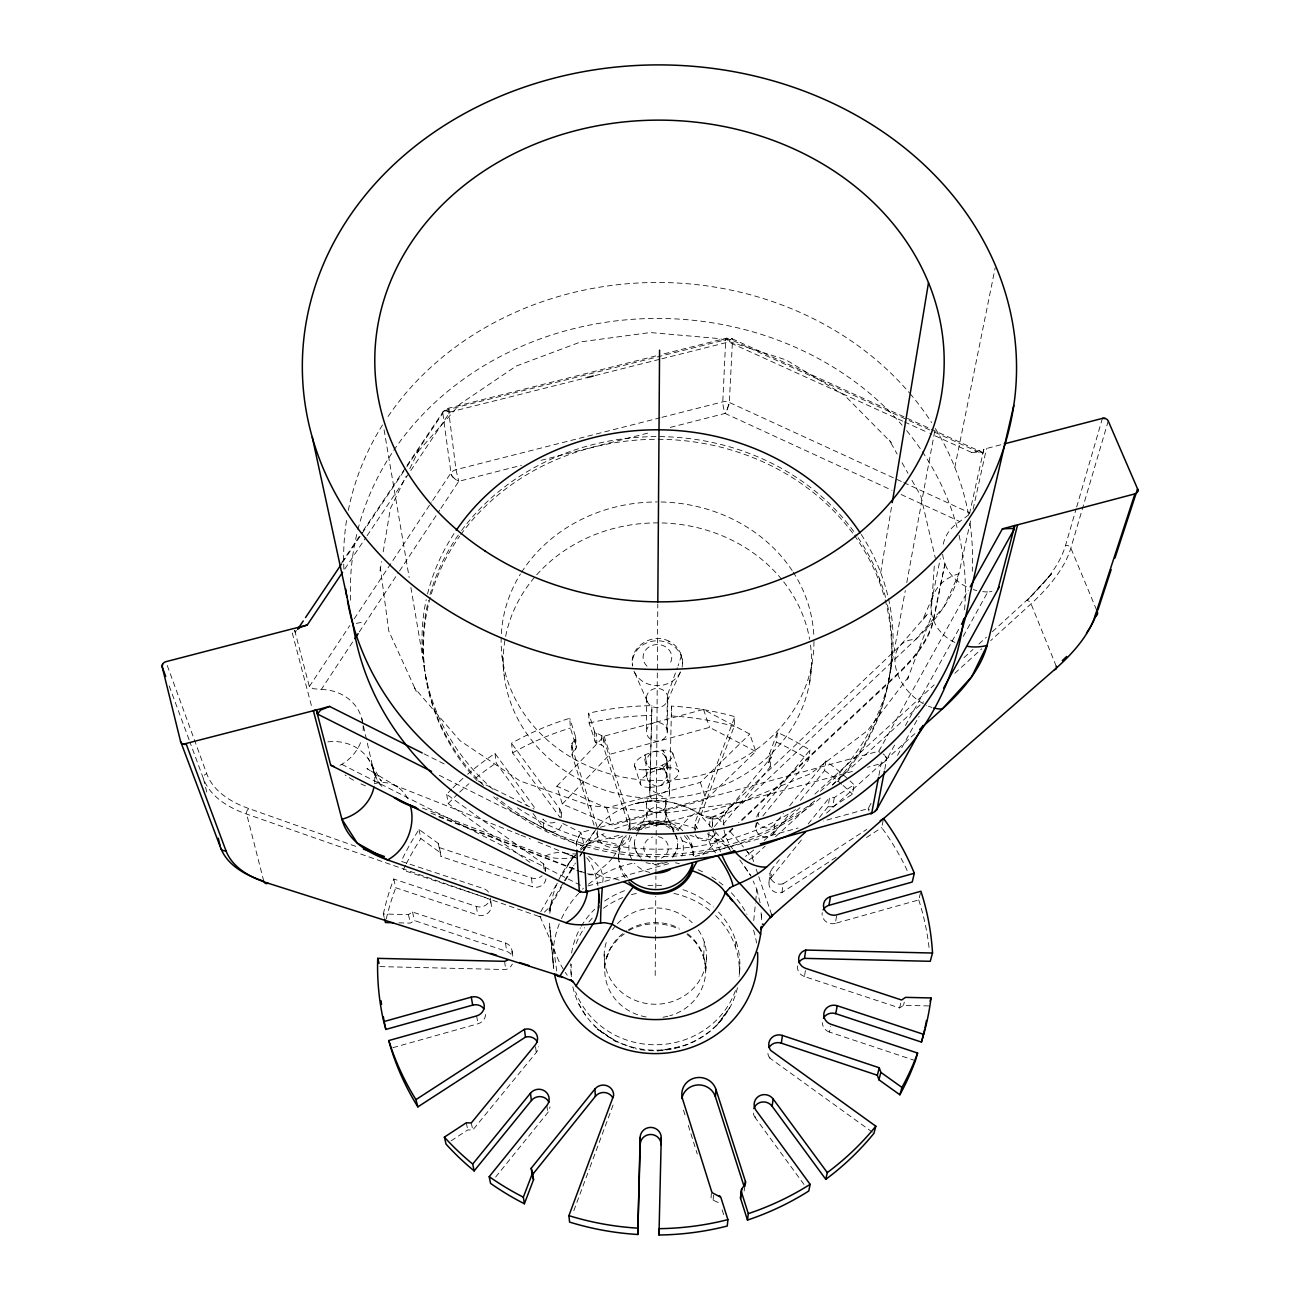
<?xml version="1.0" encoding="UTF-8"?>
<svg xmlns="http://www.w3.org/2000/svg" width="1300" height="1300" viewBox="0 0 1300 1300"><rect width="100%" height="100%" fill="white"/><g stroke="black" fill="none" stroke-linecap="round" stroke-linejoin="round"><path stroke-width="0.75" stroke-dasharray="5 3.75" d="M694.769 831.383L734.142 726.44L734.809 716.658A277.68 261.527 0.4 0 0 671.531 706.095L669.484 793.845A9.864 9.035 0.6 0 1 659.392 802.653A9.864 9.035 0.6 0 1 649.773 793.39L651.918 705.656A277.68 261.527 0.4 0 0 588.673 713.229L589.128 723.011L595.497 742.365A3.266 2.958 -2.3 0 0 596.863 743.324L601.689 745.095A3.266 2.958 -2.2 0 1 603.574 746.996L629.492 828.067A16.559 15.243 -1.9 0 1 630.029 830.408M649.773 793.39L651.918 705.656M665.649 757.234C662.886 751.855 655.119 749.239 650.276 753.48C643.858 760.386 645.905 771.972 647.725 780.276C666.77 800.979 672.929 761.816 662.61 750.165L666.413 758.956L668.444 767.845L666.786 760.679M666.559 777.124L666.413 758.956M646.62 776.864C646.035 771.794 651.137 768.381 655.655 767.942C664.17 766.171 668.59 775.255 668.2 782.584L666.575 775.174M655.2 975.52L655.753 896.334M655.817 888.209L655.899 876.021M655.915 873.99L655.98 863.85M655.996 861.819L656.159 837.444M656.175 835.413L657.8 603.964M665.779 801.174L665.6 813.67L676.942 838.76M666.851 729.089L667.355 695.273L677.381 667.729M666.006 816.433A9.685 8.905 0.4 0 0 651.658 808.421A9.685 8.905 0.4 0 0 651.284 823.826A9.685 8.905 0.4 0 0 666.006 816.433L666.185 803.969A9.799 8.97 0.4 0 0 651.69 795.876A9.799 8.97 0.4 0 0 651.316 811.428A9.799 8.97 0.4 0 0 666.185 803.969M667.29 732.014A10.384 9.409 0.4 0 0 651.901 723.531A10.384 9.409 0.4 0 0 651.511 739.83A10.384 9.409 0.4 0 0 667.29 732.014L667.81 698.246A10.676 9.604 0.4 0 0 652.015 689.585A10.676 9.604 0.4 0 0 651.609 706.225A10.676 9.604 0.4 0 0 667.81 698.246M669.484 793.845L669.663 784.485A9.945 9.084 0.6 0 1 659.49 793.358A9.945 9.084 0.6 0 1 649.773 784.03M934.83 432.234L982.654 453.96L981.809 452.156L731.721 338.585L726.359 338.195L661.765 354.429M671.531 706.095L671.336 715.942A275.438 259.773 0.4 0 1 734.142 726.44M970.531 520.942L958.88 573.788L944.271 606.271L915.688 639.486L744.201 801.596A55.575 21.011 -18.4 0 1 717.746 818.009A36.498 7.849 66.6 0 0 712.628 818.366L712.465 825.029A36.498 7.849 66.6 0 0 712.741 826.865M549.803 913.25L551.086 903.37A106.064 99.19 0.4 0 1 557.716 882.083M691.762 848.217L691.892 844.903L682.175 840.678M694.834 829.562L695.142 822.266L734.809 716.658M712.351 818.903C708.776 819.227 711.262 816.156 711.327 817.196M704.275 941.996L703.722 956.93A50.489 47.613 0.4 0 1 669.793 1015.755M634.481 843.066L635.261 850.2L641.469 859.658M695.403 834.779A9.929 9.149 3.1 0 0 712.644 837.184L713.148 828.1M705.721 970.954L706.517 956.898M682.451 663.666C683.247 654.209 677.105 644.946 668.558 641.128M934.261 566.117L930.8 617.988L907.449 679.299L909.252 675.919L867.636 730.519L810.452 773.744L741.715 802.084L743.031 801.775L666.689 812.955L589.696 805.61L590.704 805.854L520.049 780.975L459.891 740.577L414.537 687.976L416.244 691.275L388.765 631.02L380.283 567.288L379.925 571.415L381.566 561.584M709.004 832.341L708.467 839.312L711.084 847.194A36.514 9.133 54.3 0 1 716.008 853.369M709.475 826.394L710.336 817.196L701.366 814.97L703.511 815.766M711.441 1192.945L711.051 1197.901A3.526 3.445 12.5 0 0 713.115 1200.111L719.859 1203.296A3.526 3.445 13.7 0 0 718.347 1202.175M713.115 1200.111L713.668 1193.514M736.044 941.298L734.874 948.886M739.375 971.734L739.895 965.932M755.771 827.629L756.454 820.3M758.241 816.79L758.582 813.134L809.933 750.084A277.68 261.527 0.4 0 0 777.384 732.387L769.73 753.269L768.788 762.808L770.201 766.903L721.597 826.247M753.74 920.562L755.479 903.029M755.674 901.079L756.827 889.395L753.155 881.059M770.201 766.903L771.16 757.38L769.73 753.269M768.788 762.808L776.392 742.072L777.384 732.387M757.721 822.299A9.929 9.116 6.3 0 0 759.817 835.12A9.929 9.116 6.3 0 0 773.695 833.414L774.686 824.298L783.445 813.491M768.983 882.212L769.957 873.421M836.079 857.334L781.966 892.548A10.026 9.295 7.8 0 1 770.851 877.971L771.826 869.148L779.35 859.788M744.77 1186.023L744.169 1191.028A3.526 3.429 16.1 0 0 744.754 1189.305M781.966 892.548L783.039 883.821A10.107 9.36 7.7 0 1 771.826 869.148M804.017 1184.495L755.202 1117.659L755.641 1114.051M809.656 682.403L812.029 663.211M681.541 655.46L678.048 665.892M762.808 816.043L808.681 759.655L809.933 750.084M872.316 1132.105L769.73 1058.038L770.234 1054.235M670.264 427.407L725.108 413.433A8.645 1.95 -65.5 0 0 726.928 410.02L729.316 402.431L732.501 340.34A9.019 2.096 -65.8 0 0 732.16 338.812L731.721 338.585M800.41 800.394L824.574 770.526L825.955 761.02A277.68 261.527 0.4 0 1 848.737 779.724M819.39 817.554L828.1 806.699L829.514 797.436L834.275 797.534L854.1 784.778A277.68 261.527 0.4 0 0 850.086 780.975M928.752 1005.924L903.467 1005.322L899.551 1007.955L804.472 976.56L805.74 968.403M828.1 806.699L832.812 806.812L834.275 797.534M562.656 883.789L551.086 903.37L549.087 910.374L550.826 904.67M588.656 830.424L580.872 832.536L577.574 839.264A9.75 2.015 -63.3 0 0 576.517 842.693L576.599 848.169M577.574 839.264L576.517 842.693M879.239 581.555L879.645 579.036M880.701 572.683L891.898 504.692M383.207 551.769L390.39 508.544L406.217 476.06M832.812 806.812L852.491 794.121L854.1 784.778M920.481 892.97L918.742 899.925L835.299 923.374L836.81 914.842M889.102 678.324L889.541 675.935M890.663 669.939L905.304 590.59M906.766 582.644L934.96 429.91M549.997 909.269L550.176 908.31M915.411 1060.654L829.465 1032.07L830.586 1026.22M878.93 775.418L881.205 763.523A9.604 1.934 74.6 0 0 880.831 758.241M884.796 769.242L886.746 758.631L883.805 754.341M907.205 870.577A275.438 259.773 0.4 0 0 881.725 827.629L883.188 820.316M954.818 467.35L995.182 267.816M931.352 602.322L940.29 558.61M544.408 912.161L550.387 906.295L550.225 907.611M942.663 554.239A43.696 37.879 11 0 0 944.954 563.729L933.27 619.58A213.996 89.31 -19.1 0 1 897.553 673.692L738.579 822.64M944.954 563.729L933.546 620.295A214.012 89.261 -19.1 0 1 897.812 674.391L741.747 820.544M969.491 513.874L983.807 449.28A45.727 39.179 10.6 0 1 986.489 448.5L1002.202 444.421M973.115 509.194L986.489 448.5M661.895 358.767L728.601 341.998A9.019 2.096 -65.8 0 1 730.47 339.527L731.867 338.683M982.654 453.96L983.807 449.28L971.523 452.4L929.874 433.469M666.786 762.401C662.171 775.856 642.005 769.779 644.979 754.926L646.977 764.221M899.551 1007.955L901.615 1000.009M903.467 1005.322L904.296 1002.138M992.339 631.751L1026.642 600.372A207.577 87.994 -20.8 0 0 1065.48 545.61L1076.108 508.983M1076.66 507.049L1102.4 418.389M1108.25 421.005L1070.842 548.064A211.965 89.586 -20.8 0 1 1031.046 603.85L990.697 640.608M607.75 953.972L605.719 960.115L610.545 948.447L618.378 938.389L624.26 933.92M573.804 1210.722L589.306 1169.025M590.005 1167.124L613.259 1104.594M579.41 835.185L578.126 837.931M727.984 407.55L726.928 410.02M932.766 596.733L922.626 619.97L928.021 613.405L899.941 645.84L728.829 808.324M667.209 701.204L681.07 670.589A25.074 22.441 0.4 0 1 656.793 685.62A25.074 22.441 0.4 0 1 633.327 669.5M579.93 856.391L587.226 844.383A73.71 68.331 0.4 0 1 596.538 828.717M586.836 845.227L587.291 844.301A36.465 12.854 22.5 0 1 619.938 845.406A38.659 35.782 0.4 0 1 626.161 835.526M638.365 831.464L635.716 836.924A21.645 19.988 0.4 0 0 640.413 857.383M638.755 830.668L647.79 811.98M409.727 468.845L418.503 450.791L416.341 453.505L460.151 403.975L516.262 366.048L580.986 341.819L650.325 332.54L720.102 338.683L786.175 359.954L844.464 395.216L891.231 442.552L889.2 439.952L897.114 453.993M729.04 404.17L728.423 406.348M550.03 910.163L549.949 911.267M871.049 803.351L868.108 808.681L823.355 821.015M897.52 755.381L919.1 716.316M963.235 636.383L987.756 591.971L991.916 591.533M894.611 745.095L886.73 759.298A9.636 8.694 10.4 0 1 881.205 763.523L867.506 767.276M905.417 725.546L960.505 626.08M600.34 827.222L878.881 751.124L968.256 590.33M540.735 911.739L556.043 885.17M550.241 906.734L564.363 882.196M565.337 880.539L574.324 865.54M561.811 875.452L572.585 857.821A36.758 15.502 83.3 0 1 575.721 854.847M564.476 880.75L573.836 865.41M570.034 871.585L575.429 863.07M581.896 852.833L587.291 844.301L584.171 849.127M581.441 853.32L580.011 855.562L583.131 850.736M585.812 847.048L583.976 849.696L584.724 848.721M584.317 848.851L587.226 844.383M294.678 630.386L309.351 686.53L313.154 688.691L321.295 689.471L352.576 642.086M359.287 631.93L398.401 572.699M399.523 571.009L439.757 510.087M440.879 508.381L458.754 481.309L521.43 465.335M309.351 686.53L349.733 625.609M354.217 618.832L431.616 502.06M432.738 500.37L450.677 473.298A8.71 7.508 -5.7 0 1 455.975 469.674L660.01 417.804M344.793 568.994L365.966 537.404M367.088 535.73L409.679 472.209M410.8 470.535L450.011 412.035L587.356 377.504M341.77 562.526L362.017 532.399M363.155 530.725L443.007 411.856L446.55 408.72L659.799 354.916M342.648 562.299L405.665 468.455M406.803 466.781L442.812 413.173A9.116 3.867 34.3 0 1 443.381 411.385L446.274 410.735L450.011 412.035L448.289 408.054L455.975 469.674L458.754 481.309L453.277 477.49A8.759 3.591 33.8 0 1 451.23 474.841L442.812 413.173A9.068 7.719 -5.5 0 1 448.321 409.451L725.709 339.739A8.921 7.54 2.2 0 1 732.501 340.34L907.237 419.705M582.644 889.216L583.342 888.176M712.4 819.325L712.628 818.366M296.286 630.354L295.376 632.678L294.58 629.866M594.067 825.159L572.195 755.446A3.266 2.974 -3.4 0 1 572.666 752.911L575.705 749.011A3.266 2.958 -3.5 0 0 576.176 746.476L570.375 728.033L569.774 718.283A277.68 261.527 0.4 0 0 511.55 743.275L512.606 752.895L560.251 817.749L559.553 808.551L511.55 743.275M629.883 835.185A16.559 15.243 -1.9 0 1 614.413 847.681A16.559 15.243 -1.9 0 1 597.707 836.778L597.317 827.678L571.594 745.859A3.299 2.99 -3.4 0 1 572.081 743.308L575.136 739.375A3.283 2.974 -3.5 0 0 575.624 736.84L569.774 718.283M672.685 857.513L677.3 849.144L677.576 840.938M808.194 823.94L829.514 797.436M770.851 877.971L801.97 839.231M789.701 805.789L825.955 761.02M495.625 1177.085L547.706 1112.703A10.416 10.01 -13 0 0 549.949 1106.852M773.695 833.414L790.238 812.971M569.205 862.778L575.543 854.977M580.352 849.079L601.396 823.209M451.067 1140.847L467.773 1129.911L472.761 1130.025L536.25 1052.513A10.319 9.815 -11.4 0 0 538.476 1046.776M712.644 837.184L716.479 832.504M714.415 826.556L771.16 757.38M722.637 1018.371C702.731 1044.485 667.387 1055.519 635.668 1048.824M556.855 786.256L604.11 736.158L703.511 709.442L749.775 734.045L755.82 751.497L706.079 799.549L612.121 825.224L562.347 804.034L556.855 786.256L606.645 807.934L700.342 782.421L749.775 734.045M753.74 850.005L745.55 856.408M562.347 804.034L609.928 754.276L709.605 727.383L755.82 751.497M968.744 514.865L959.774 521.528A43.696 37.879 11 0 0 942.679 547.852M732.68 828.149L725.319 835.055A18.752 6.874 -18.4 0 1 716.332 840.58A6.094 5.931 82 0 1 714.837 840.986L714.204 841.051A7.508 7.312 83.4 0 1 713.099 841.002L708.467 839.312A57.704 52.715 3.2 0 1 690.154 835.25M732.908 828.815L725.546 835.705A18.752 6.874 -18.4 0 1 716.544 841.23A6.045 4.518 -37.9 0 0 715.374 841.864L711.084 847.194A58.776 54.6 6.1 0 0 701.447 855.904M764.189 840.45L799.971 807.706M814.889 794.072L934.18 684.938M963.999 657.654L972.952 649.48M978.916 644.02L986.375 637.195M749.19 859.69L752.472 857.675A39.699 23.238 87.8 0 0 753.171 857.074L765.115 846.186M775.58 836.648L814.418 801.255M832.341 784.924L923.471 701.87M954.85 673.286L981.744 648.781M826.589 813.085L916.679 732.046M731.916 805.545L720.021 813.995L723.531 812.354L711.523 817.196M783.039 883.821L866.807 829.367M866.499 837.525L881.725 827.629M384.183 917.41L383.338 913.998L408.444 914.583L412.539 912.015L505.521 943.036A10.254 9.604 -10.3 0 1 510.624 956.946M398.856 922.837L410.361 923.114L414.424 920.562L506.675 951.389A10.172 9.539 -10.5 0 1 512.688 957.092M443.381 411.385L444.665 410.832A9.116 3.867 34.3 0 1 447.622 411.125M339.918 765.326L341.77 764.351A45.208 40.349 -13.6 0 0 361.709 739.294M587.47 873.795A18.866 6.939 -17.5 0 0 595.156 873.941A6.078 5.476 71 0 0 596.342 873.649L600.746 868.969A58.159 53.462 -4.5 0 0 612.121 858.374M628.68 930.572C644.199 922.041 663.341 921.57 679.283 929.256M667.29 862.144L656.711 865.069L645.97 862.68M575.494 857.057L574.827 857.334A5.964 3.608 -30.4 0 1 572.585 857.821A55.9 21.223 -17.4 0 1 545.642 855.985L419.868 807.04M392.86 1047.686L478.01 1023.766A10.286 9.701 -14.1 0 0 485.241 1011.644M587.941 885.95L671.613 862.875M694.947 856.44L798.07 828.003M618.995 835.315L583.781 844.967A9.75 8.97 -3.8 0 1 576.355 844.252L438.766 775.044M636.61 830.505L853.807 771.03M541.011 460.346L650.683 432.396M661.96 417.316L722.784 401.846A8.58 7.329 2.3 0 1 729.316 402.431L901.94 481.747M595.189 375.537L659.929 359.255M712.27 820.479L712.465 825.029M971.523 452.4L981.809 452.156M356.314 623.383L361.498 622.375M679.624 1046.793L657.621 1051.001L666.559 1049.474M648.212 801.255C667.176 798.899 685.977 805.301 701.951 815.181M577.704 853.938L566.946 853.873L578.354 859.008M379.909 966.599L505.749 969.556A10.172 9.539 -10.5 0 0 512.33 964.129M541.092 916.906L539.126 916.5M669.094 641.322C652.567 632.174 628.794 646.685 632.515 666.055A25.074 22.441 0.4 0 1 657.979 640.77A25.074 22.441 0.4 0 1 682.061 667.176M619.141 880.133A59.166 55.413 -3.5 0 0 603.216 876.964L598.601 874.9A7.572 5.103 18.6 0 0 597.496 874.673L596.863 874.591A6.126 4.111 18.4 0 0 595.367 874.624A18.866 6.939 -17.5 0 1 587.681 874.461M488.491 892.174A10.172 9.425 -10.3 0 0 483.616 888.631L401.229 861.347A277.68 261.527 0.4 0 1 419.055 829.481L438.23 843.375L439.449 847.633L531.538 877.987A10.107 9.344 -6.7 0 0 542.133 875.745M438.23 843.375L441.09 856.586L532.464 886.763A10.026 9.279 -6.8 0 0 545.951 877.045M383.338 913.998A277.68 261.527 0.4 0 1 393.754 879.011L476.352 906.458A10.172 9.425 -10.3 0 0 489.921 899.242M393.754 879.011L395.769 887.77L477.734 915.038A10.091 9.36 -10.4 0 0 487.646 898.722M538.785 916.386L246.659 814.076A216.58 93.73 -15.9 0 1 203.418 778.619L190.157 742.658M167.261 665.503L206.732 773.679A212.095 92.056 -15.9 0 0 248.982 808.6L357.679 847.031M633.799 1048.141L615.111 1041.3L597.366 1028.983L593.775 1024.969M629.492 828.067L629.346 818.935L603.216 737.36A3.283 2.974 -2.2 0 0 601.331 735.442L594.783 732.241L588.673 713.229M430.999 813.183L578.516 870.431M580.418 871.179L586.089 873.373M438.766 816.855L574.941 869.651M576.842 870.383L582.514 872.576M393.315 784.68L519.22 834.519M521.089 835.266L530.497 838.987M538.005 841.961L574.957 857.171M909.09 420.55L932.994 431.405M902.72 421.119L728.601 341.998A9.002 1.657 76.4 0 0 725.709 339.739L722.784 401.846A8.645 1.527 76.1 0 0 725.108 413.433L891.946 490.279M904.524 421.948L928.07 432.64M903.776 482.593L969.881 512.964M901.111 494.504L959.774 521.528M424.027 753.837L445.673 764.692M478.108 780.975L533.991 809.023M562.835 823.501L580.872 832.536A9.75 0.845 74.8 0 1 583.781 844.967L584.106 850.834M341.77 764.351L580.434 885.202M698.539 813.345L700.05 814.239M397.881 787.183L366.925 768.544L375.131 773.76L381.452 781.137L367.981 758.339M454.236 478.368L456.414 479.993M614.786 1040.374L597.366 1028.983L603.622 1033.467M686.969 934.456C698.425 942.467 705.185 956.101 706.176 969.93L703.267 955.5A50.489 47.613 0.4 0 0 687.245 933.351M595.497 742.365L596.863 743.324L596.472 733.655A3.283 2.974 -2.3 0 1 595.091 732.696M451.701 789.133A277.68 261.527 0.4 0 0 446.696 794.349L543.481 863.85A10.107 9.344 -6.7 0 1 545.025 870.561M446.696 794.349L448.273 803.644L531.294 863.346M419.055 829.481L420.859 838.549L439.887 852.377M883.009 753.854L884.764 755.251M451.23 474.841L453.277 477.49M717.746 818.009L724.344 825.11M711.62 827.596L698.913 813.735A73.71 68.331 0.4 0 0 597.691 827.288M730.372 831.837L743.454 847.064M886.551 757.867L885.544 756.161M715.244 831.707L731.055 850.249M745.404 849.42L749.271 854.084A3.526 2.551 47.6 0 1 753.171 857.074M747.354 851.76L749.271 854.084M739.798 859.966L750.961 876.054L742.82 863.704M585.471 1015.138L578.939 1004.217M714.204 841.051L715.374 841.864M467.561 774.296A277.68 261.527 0.4 0 1 495.007 753.464L535.73 809.136M495.007 753.464L496.194 763.003L527.101 805.317M533.049 813.459L543.741 828.1A9.929 9.116 -5.2 0 0 561.73 824.574M597.496 874.673L596.342 873.649M902.07 462.784L908.001 473.314M911.966 480.334L920.871 496.145L935.35 558.236M665.048 812.37L673.985 831.48M666.185 773.37L662.431 765.066L665.438 771.745M634.741 672.799L647.514 702.146M1096.55 609.96L1070.842 548.064A4.209 3.624 13.2 0 0 1065.48 545.61M1056.201 666.12L1031.046 603.85A4.046 2.551 46.9 0 0 1026.642 600.372M169.195 685.913L189.459 740.773M371.101 763.653L376.496 778.326M703.966 957.58L703.267 955.5M703.511 709.442L709.605 727.383M753.61 861.575L752.342 857.789A3.526 2.6 50.6 0 0 748.621 854.75M756.178 869.131L758.095 874.786M758.745 876.671L771.55 914.436M700.342 782.421L706.079 799.549M672.831 753.561L678.665 771.16M634.449 765.261L640.413 784.128M604.11 736.158L609.928 754.276M606.645 807.934L612.121 825.224M722.134 1209.812L724.409 1217.011M596.489 832.894L597.707 836.778M683.491 1110.119L685.896 1117.756M688.285 1125.394L697.271 1154.01M321.295 689.471A45.208 40.333 -13.6 0 1 361.676 718.25L361.887 719.03A45.208 40.349 -13.6 0 1 362.911 724.003M327.941 741.845A43.371 39.049 -14.2 0 1 373.246 769.372L373.457 770.136A215.507 90.594 -17.6 0 0 382.135 787.199M292.273 632.986L312.13 708.337M263.77 881.189L246.659 814.076A4.209 3.266 -69.1 0 1 248.982 808.6M206.765 792.09L203.418 778.619A4.404 3.916 -18.2 0 1 206.732 773.679M756.827 889.395L760.403 904.053M361.676 718.25L363.009 724.149M363.464 726.115L373.457 770.136A43.371 39.049 -14.2 0 1 373.669 788.45M408.444 914.583L410.361 923.114M412.539 912.015L414.424 920.562M466.277 1122.794L467.773 1129.911M471.299 1122.924L472.761 1130.025M556.725 971.051L553.491 947.164L540.134 916.792A3.559 3.055 -75.8 0 1 540.004 916.289M439.449 847.633L441.09 856.586M476.613 1015.917L478.01 1023.766M384.069 429.764L409.175 577.509M410.881 587.486L423.101 659.36M424.125 665.405L424.531 667.81M476.352 906.458L477.734 915.038M490.327 898.008L491.335 904.93M504.595 961.334L505.749 969.556M505.521 943.036L506.675 951.389M512.102 951.129L512.98 957.759M535.567 1046.776L536.25 1052.513M546.878 1105.471L547.706 1112.703M502.06 656.207L504.173 675.48M531.538 877.987L532.464 886.763M550.062 930.329L553.654 968.419A102.375 96.346 0.4 0 1 559.276 923.829M545.139 868.221L545.464 871.748M549.754 926.916L553.654 968.419M543.481 863.85L543.985 869.164M543.741 828.1L542.913 818.967A10.01 9.165 -5.1 0 0 555.425 822.039M561.161 812.549L561.567 818.058M572.081 743.308L572.666 752.911M571.496 745.339L572.195 755.446M575.136 739.375L575.705 749.011M575.624 736.84L576.29 746.996M604.175 954.492L604.776 968.581M594.571 731.738L594.994 741.423M601.331 735.442L601.689 745.095M603.216 737.36L603.574 746.996M618.589 853.905L618.67 857.188M630.012 823.696L630.126 830.976M646.474 697.759L646.523 731.543M646.62 803.514L646.636 815.994M647.026 666.169A14.349 12.821 0.4 0 1 646.994 648.538A14.349 12.821 0.4 0 1 666.705 647.595A14.349 12.821 0.4 0 1 668.85 665.129M675.61 834.958A21.645 19.988 0.4 0 1 671.092 858.081M662.334 862.794A21.645 19.988 0.4 0 1 652.21 863.298M641.225 829.124A21.645 19.988 0.4 0 1 673.904 832.244M658.304 836.696A12.285 11.359 0.4 0 1 668.265 846.365A12.285 11.359 0.4 0 1 661.424 858.097M650.244 857.837A12.285 11.359 0.4 0 1 643.874 846.69A12.285 11.359 0.4 0 1 652.584 836.989M810.517 645.109A154.148 137.8 0.4 0 1 653.754 798.444A154.148 137.8 0.4 0 1 505.277 638.235M505.651 636.301A154.148 137.8 0.4 0 1 535.372 576.322M536.705 574.795A154.148 137.8 0.4 0 1 782.454 580.288M783.705 581.864A154.148 137.8 0.4 0 1 809.64 639.291M680.615 837.005A27.251 25.171 0.4 0 1 681.834 856.229M649.773 872.43A27.251 25.171 0.4 0 1 634.449 863.233M631.475 858.731A27.251 25.171 0.4 0 1 632.158 835.884M637.341 829.66A27.251 25.171 0.4 0 1 675.756 830.538M887.429 604.906A234.471 208.975 0.4 0 1 832.341 785.086M814.58 800.962A234.471 208.975 0.4 0 1 496.746 797.485M483.519 785.428A234.471 208.975 0.4 0 1 428.529 600.242M430.007 594.653A234.471 208.975 0.4 0 1 460.427 532.058M461.598 530.481A234.471 208.975 0.4 0 1 857.009 536.071M858.114 537.696A234.471 208.975 0.4 0 1 885.576 597.415M813.946 641.371A156.406 139.344 0.4 0 1 618.719 776.214A156.406 139.344 0.4 0 1 520.471 573.966M521.544 572.26A156.406 139.344 0.4 0 1 657.183 501.946M661.164 501.979A156.406 139.344 0.4 0 1 792.139 570.521M793.163 572.081A156.406 139.344 0.4 0 1 813.881 637.39M888.501 598.65A235.544 209.706 0.4 0 1 820.008 791.586M795.616 809.608A235.544 209.706 0.4 0 1 516.75 807.414M492.976 789.311A235.544 209.706 0.4 0 1 426.238 599.609M427.538 593.97A235.544 209.706 0.4 0 1 454.009 533.65M861.25 534.495A235.544 209.706 0.4 0 1 888.079 596.765M959.026 535.259A307.499 271.213 0.4 0 1 964.568 609.781M350.659 600.226A307.499 271.213 0.4 0 1 357.565 530.969M357.89 529.669A307.499 271.213 0.4 0 1 592.02 324.626A307.499 271.213 0.4 0 1 902.135 425.246M906.685 430.657A307.499 271.213 0.4 0 1 957.271 528.206M343.899 569.108A314.486 275.795 0.4 0 1 346.905 518.099M348.319 510.364A314.486 275.795 0.4 0 1 382.574 424.889M388.082 416.471A314.486 275.795 0.4 0 1 909.431 392.892M910.016 393.559A314.486 275.795 0.4 0 1 931.612 422.581M935.318 428.48A314.486 275.795 0.4 0 1 968.516 514.475M969.995 523.347A314.486 275.795 0.4 0 1 972.27 571.285M567.255 975.244A106.064 99.19 0.4 0 1 565.273 972.335M563.387 969.361A106.064 99.19 0.4 0 1 549.526 920.075M558.496 880.392A106.064 99.19 0.4 0 1 575.283 855.546M580.661 850.151A106.064 99.19 0.4 0 1 604.094 833.658M614.656 828.864A106.064 99.19 0.4 0 1 694.834 828.295M707.216 833.804A106.064 99.19 0.4 0 1 730.649 850.395M586.739 857.805A36.758 15.502 83.3 0 1 595.156 873.941L595.367 874.608A36.774 15.502 83.3 0 1 597.919 885.641M878.881 751.124A9.604 1.934 74.6 0 1 879.352 752.489M381.924 786.451A215.491 90.642 -17.6 0 1 373.246 769.372M374.286 783.721A41.259 33.036 -68.7 0 1 408.168 799.646M365.479 785.866A256.799 111.524 -17.6 0 1 360.181 783.559M353.567 780.227A256.799 111.524 -17.6 0 1 345.02 774.946M545.642 855.985A37.131 31.135 -69.4 0 1 574.259 856.944M588.608 856.391A36.627 7.833 54.6 0 1 600.746 868.969L603.233 876.915A36.725 1.674 -85.8 0 0 602.55 884.682M619.986 845.423A58.159 53.462 -4.5 0 1 613.697 856.359M632.499 829.855A38.659 35.782 0.4 0 1 678.649 829.303A57.704 52.715 3.2 0 0 680.81 830.7M678.649 829.303A36.367 7.946 -56.2 0 1 698.913 813.735L706.192 817.456A31.07 23.741 43.8 0 0 710.304 818.577M713.57 830.992A36.498 7.849 66.6 0 0 716.332 840.58L716.544 841.23A36.498 7.849 66.6 0 0 720.525 851.809M717.811 818.09A6.922 4.453 -10.2 0 1 712.367 818.87M723.986 829.936A36.741 26.504 47.3 0 0 725.319 835.055L725.546 835.705A36.758 26.52 47.3 0 0 732.631 848.916M723.418 824.915A36.741 26.504 47.3 0 1 744.201 801.596M987.756 591.971A43.696 37.895 11 0 1 982.231 591.565M976.788 590.558A43.696 37.895 11 0 1 973.229 589.55M966.42 586.788A43.696 37.895 11 0 1 945.246 564.476M954.915 642.46A41.974 36.774 11.4 0 1 933.546 620.295L933.27 619.58A41.974 36.774 11.4 0 1 958.88 573.788A255.011 109.883 -19.2 0 1 915.688 639.486A40.137 26.52 46.8 0 0 897.553 673.692L897.812 674.391A40.154 26.52 46.8 0 0 926.64 705.396M931.954 707.46A40.154 26.52 46.8 0 1 928.411 706.16M625.17 877.744A37.359 34.58 0.4 0 1 626.438 837.119M634.887 829.725A37.359 34.58 0.4 0 1 678.6 830.733M684.271 835.656A37.359 34.58 0.4 0 1 693.355 857.106M363.09 725.692A45.208 40.349 -13.6 0 1 362.814 734.224M869.391 809.25A9.246 3.591 28.8 0 1 868.108 808.681A9.214 1.771 74.4 0 0 869.034 810.989M885.154 599.918A234.049 208.699 0.4 0 1 837.476 781.674M820.398 798.07A234.049 208.699 0.4 0 1 491.01 794.462M476.986 780.601A234.049 208.699 0.4 0 1 459.631 536.234M460.769 534.641A234.049 208.699 0.4 0 1 853.222 533.845M854.376 535.438A234.049 208.699 0.4 0 1 884.65 598.049M627.494 877.403A37.472 34.661 0.4 0 1 619.174 861.136M618.865 859.333A37.472 34.661 0.4 0 1 625.219 835.234M630.305 829.758A37.472 34.661 0.4 0 1 683.053 830.976M686.774 835.169A37.472 34.661 0.4 0 1 693.517 855.627M698.376 930.053A51.188 48.165 0.4 0 1 661.115 1003.941A51.188 48.165 0.4 0 1 607.181 939.721M612.544 929.63A51.188 48.165 0.4 0 1 614.867 926.575M617.435 923.682A51.188 48.165 0.4 0 1 692.185 922.691M561.519 918.596A102.375 96.346 0.4 0 1 578.597 893.409M588.477 884.227A102.375 96.346 0.4 0 1 634.173 862.972M675.431 862.81A102.375 96.346 0.4 0 1 679.299 863.606M697.986 869.7A102.375 96.346 0.4 0 1 703.3 872.186M711.831 876.947A102.375 96.346 0.4 0 1 725.79 887.413M731.331 892.775A102.375 96.346 0.4 0 1 746.996 914.404M753.545 930.15A102.375 96.346 0.4 0 1 756.567 943.02M386.246 918.986A275.438 259.773 0.4 0 1 395.769 887.77M405.535 865.329A275.438 259.773 0.4 0 0 403.179 870.22L484.916 897.325A10.091 9.36 -10.4 0 1 486.346 897.926M406.348 863.704A275.438 259.773 0.4 0 1 420.859 838.549M448.273 803.644A275.438 259.773 0.4 0 1 457.048 794.658M459.631 792.171A275.438 259.773 0.4 0 1 468.959 783.721M475.865 777.936A275.438 259.773 0.4 0 1 496.194 763.003M512.606 752.895A275.438 259.773 0.4 0 1 570.375 728.033M589.128 723.011A275.438 259.773 0.4 0 1 651.885 715.488M776.392 742.072A275.438 259.773 0.4 0 1 808.681 759.655M824.574 770.526A275.438 259.773 0.4 0 1 841.717 784.241M843.099 785.444A275.438 259.773 0.4 0 1 852.491 794.121M918.742 899.925A275.438 259.773 0.4 0 1 929.191 948.789M804.472 976.56A10.189 9.555 11.4 0 1 797.778 964.909M829.465 1032.07A10.286 9.718 15 0 1 822.347 1022.612M769.73 1058.038A10.319 9.831 12.1 0 1 767.894 1050.969M755.202 1117.659A10.432 10.026 13.5 0 1 753.269 1111.695M835.299 923.374A10.091 9.376 11.5 0 1 822.201 912.633M718.526 912.096A84.63 79.739 0.4 0 1 739.001 976.641M735.459 990.584A84.63 79.739 0.4 0 1 656.094 1044.761A84.63 79.739 0.4 0 1 575.624 991.916M571.253 974.48A84.63 79.739 0.4 0 1 570.651 963.755M571.594 953.062A84.63 79.739 0.4 0 1 580.401 927.794M581.295 926.234A84.63 79.739 0.4 0 1 594.766 909.22M604.663 901.062A84.63 79.739 0.4 0 1 627.819 889.574M647.92 885.56A84.63 79.739 0.4 0 1 662.903 885.609M683.004 889.704A84.63 79.739 0.4 0 1 713.294 907.01M629.346 818.935A16.689 15.34 -1.9 0 1 627.981 830.619M622.749 835.965A16.689 15.34 -1.9 0 1 599.528 832.033M452.969 787.849A277.68 261.527 0.4 0 1 464.831 776.685M697.726 828.636A10.01 9.197 3 0 1 695.142 822.266M774.686 824.298A10.01 9.181 6.2 0 1 757.689 822.673M756.762 817.05A10.01 9.181 6.2 0 1 758.582 813.134M559.553 808.551A10.01 9.165 -5.1 0 1 560.625 816.806M667.875 1016.259A50.489 47.613 0.4 0 1 661.992 1017.331M646.084 1016.958A50.489 47.613 0.4 0 1 605.849 979.972A50.489 47.613 0.4 0 1 626.746 930.816M628.387 929.809A50.489 47.613 0.4 0 1 679.071 928.184M715.585 915.574A84.142 79.365 0.4 0 1 739.115 977.08M737.474 987.659A84.142 79.365 0.4 0 1 654.16 1050.172A84.142 79.365 0.4 0 1 572.569 985.53M571.334 976.706A84.142 79.365 0.4 0 1 571.366 964.242M576.209 943.491A84.142 79.365 0.4 0 1 584.561 927.68M588.916 921.928A84.142 79.365 0.4 0 1 592.508 917.865M603.428 908.245A84.142 79.365 0.4 0 1 622.684 897.601M631.475 894.66A84.142 79.365 0.4 0 1 636.886 893.344M673.855 893.441A84.142 79.365 0.4 0 1 710.141 910.731M729.739 1007.776L716.43 1025.862L729.739 1007.776M1047.54 578.175L1027.13 600.421L1052.675 572.617L1047.54 578.175M636.074 803.335L635.082 803.644L651.771 800.8L636.074 803.335M761.67 919.653L761.036 911.852L761.67 919.653M643.955 769.827A20.134 7.995 -18.1 0 0 673.043 754.812A20.134 7.995 -18.1 0 0 644.247 755.3A20.134 7.995 -18.1 0 0 643.955 769.827M649.659 787.361A20.199 7.881 -18.1 0 0 678.86 772.395A20.199 7.881 -18.1 0 0 650.033 773.012A20.199 7.881 -18.1 0 0 649.659 787.361"/><path stroke-width="1.5" d="M657.816 601.933L659.571 350.171M598.341 888.534A36.774 15.502 83.3 0 1 598.878 894.335L598.455 908.164A36.774 15.502 83.3 0 1 592.995 923.975L560.008 975.959A3.608 3.039 -72.1 0 1 557.229 975.796M727.919 1219.628L727.253 1226.03A275.438 259.773 0.4 0 1 658.986 1235L659.084 1228.663A277.68 261.527 0.4 0 0 727.919 1219.628L720.801 1197.251L713.668 1193.514A3.543 3.461 12.1 0 1 711.571 1191.288L682.581 1099.036A17.469 16.802 5.7 0 1 694.184 1078.171A17.469 16.802 5.7 0 1 715.975 1089.432L745.42 1181.391L744.803 1186.413M637.764 1234.48L640.153 1137.37A10.546 10.237 -0.1 0 1 650.959 1127.409A10.546 10.237 -0.1 0 1 661.245 1137.874L661.131 1144.861A10.465 10.156 -0.1 0 0 650.926 1134.477A10.465 10.156 -0.1 0 0 640.217 1144.374L637.764 1234.48A275.438 259.773 0.4 0 1 569.579 1222.081L568.913 1215.646L613.665 1095.396A10.481 10.091 -5.6 0 0 594.929 1089.026L531.212 1168.229L531.944 1173.315M658.986 1235L661.245 1137.874M264.225 882.278A4.258 3.331 -70.6 0 0 268.044 883.204L560.008 975.959L572.146 981.077M961.48 624.293L1013.61 530.156L1012.798 528.434L1002.43 528.84L970.206 586.82M761.41 927.371L761.215 929.5L761.475 926.429L760.63 934.196A106.064 99.19 0.4 0 1 686.14 1015.414A106.064 99.19 0.4 0 1 576.062 985.969L572.731 981.175M743.99 1186.185L715.406 1096.778L715.975 1089.432M761.751 927.127L761.345 928.233L770.055 917.605A41.015 21.515 83.2 0 1 770.591 917.036A3.559 2.6 49 0 0 772.558 914.664M598.455 908.164L598.747 905.548M162.516 664.365L162.224 666.981L180.537 741.325L220.659 847.909A219.164 89.57 -16 0 0 263.77 881.189M773.142 1098.971L772.119 1106.251L825.793 1179.328L827.288 1172.584L773.142 1098.971A10.514 10.091 13.2 0 0 758.517 1096.388A10.514 10.091 13.2 0 0 756.096 1110.46L810.128 1184.349L808.779 1191.011A275.438 259.773 0.4 0 1 747.467 1220.082L740.594 1198.486L741.374 1191.872A3.559 3.461 16.8 0 1 741.812 1188.915L744.981 1184.365A3.543 3.445 15.6 0 0 745.42 1181.391M741.812 1188.915L741.033 1195.545A3.526 3.429 17.3 0 0 740.594 1198.486M747.467 1220.082L748.312 1213.631L741.374 1191.872M769.096 1047.491A10.319 9.831 12.1 0 1 781.332 1043.169L782.421 1035.45L879.255 1067.771L880.847 1072.354L878.93 1079.812L899.86 1094.779A275.438 259.773 0.4 0 0 915.411 1060.654L917.605 1053.065L830.944 1024.27A10.384 9.782 14.8 0 1 824.265 1011.741A10.384 9.782 14.8 0 1 837.249 1005.745L923.682 1034.361L921.44 1042.08L835.721 1013.659A10.286 9.718 15 0 0 823.452 1018.209M798.72 962.699A10.189 9.555 11.4 0 1 804.489 958.36L805.74 950.056L932.523 953.03A277.68 261.527 0.4 0 0 920.92 891.248L836.81 914.842A10.172 9.441 11.3 0 1 823.972 908.472A10.172 9.441 11.3 0 1 830.456 896.691L914.322 873.242A277.68 261.527 0.4 0 0 883.561 818.48L880.214 820.658M892.239 502.677L928.492 282.669M823.16 909.87A10.091 9.376 11.5 0 1 828.994 905.336L830.456 896.691M878.54 777.4L871.731 813.117L760.337 843.862M835.721 1013.659L837.249 1005.745M884.406 771.241L877.045 809.039A9.246 3.591 28.8 0 1 875.826 810.258L875.29 810.631M1013.773 405.486A357.094 302.283 0.4 0 1 443.836 607.75A357.094 302.283 0.4 0 1 520.731 88.368A357.094 302.283 0.4 0 1 1013.773 405.486L969.881 594.945A314.486 275.795 0.4 0 1 661.976 834.048A314.486 275.795 0.4 0 1 347.457 600.633M914.322 873.242L912.226 882.034L828.994 905.336M998.173 588.559L1014.812 525.492A45.744 39.179 10.6 0 0 1017.591 524.842L1134.932 493.87A4.647 3.949 13.9 0 0 1137.581 488.914L1108.25 421.005A4.582 3.851 12.3 0 0 1102.4 418.389L1004.169 443.918M878.93 1079.812L877.354 1075.263L879.255 1067.771M1017.591 524.842L987.057 645.418L971.669 676.78L942.208 709.085L919.685 729.349M1013.61 530.156L1014.812 525.492L1002.43 528.84M782.421 1035.45A10.416 9.896 11.9 0 0 770.721 1050.432L875.826 1126.206L873.958 1133.291A275.438 259.773 0.4 0 1 825.793 1179.328M932.523 953.03L930.231 961.301L804.489 958.36M899.86 1094.779L901.94 1087.418A277.68 261.527 0.4 0 0 917.605 1053.065M930.117 1001.146L931.028 997.961L905.548 997.36L901.615 1000.009L805.74 968.403A10.27 9.62 11.3 0 1 805.74 950.056M721.663 854.474A36.498 7.849 66.6 0 0 739.619 883.236L770.591 917.036L1054.576 669.614A210.259 83.623 -20.6 0 0 1094.86 616.492L1134.932 493.87M1097.964 609.911L1111.159 569.579M1114.945 558.058L1137.581 488.914L1137.727 491.368M530.449 1093.203L531.408 1100.515L474.159 1170.894L472.696 1164.069L530.449 1093.203A10.514 10.075 -12.7 0 1 545.171 1091.318A10.514 10.075 -12.7 0 1 546.878 1105.471L489.206 1176.646L490.539 1183.358A275.438 259.773 0.4 0 0 524.387 1203.751L523.347 1197.186L532.561 1172.957L531.212 1168.229M524.387 1203.751L533.536 1179.701L532.561 1172.957M729.722 888.014L725.221 892.791A73.71 68.331 0.4 0 1 612.17 924.154L604.76 922.74A32.045 27.852 -65.4 0 0 600.584 923.049L592.995 923.975A56.534 20.117 -17.5 0 1 565.923 922.74L387.595 859.934L357.305 843.148L341.933 819.26L313.381 710.726L329.582 706.436L422.224 752.944M923.049 725.481L877.045 809.039A9.246 8.418 10.9 0 1 871.731 813.117A9.214 1.771 74.4 0 1 870.383 813.329M943.605 688.155L999.391 586.82M576.062 985.969L612.17 924.154A36.774 8.093 -55.8 0 1 633.165 887.104A38.659 35.782 0.4 0 0 692.266 870.756A58.776 54.6 6.1 0 1 696.849 861.932M725.595 892.06L760.63 934.196M354.819 638.706L358.166 633.636M301.47 626.974L307.255 624.975L342.582 572.276M297.635 629.314L303.257 620.945M305.5 617.597L341.526 563.972M594.929 1089.026L595.367 1096.371L532.188 1175.005L533.536 1179.701M729.722 888.014A31.785 24.375 44.8 0 1 732.908 886.275L739.619 883.236A56.209 19.906 -18.4 0 0 766.529 867.1L805.577 831.984M474.159 1170.894A275.438 259.773 0.4 0 1 446.046 1144.13L444.372 1137.126L466.277 1122.794L471.299 1122.924L535.324 1044.859A10.4 9.88 -11.2 0 0 524.436 1029.356L415.951 1099.621L417.869 1106.885L525.444 1037.124A10.319 9.815 -11.4 0 1 537.42 1042.015M298.382 628.631L299.829 627.786M769.665 918.028L770.364 917.638A3.559 2.551 46.1 0 0 771.55 914.436M579.914 891.946L580.791 891.41L579.914 891.946A9.36 1.852 -63.2 0 1 579.312 891.199L330.704 765.196L316.29 709.865A47.401 41.844 -12.9 0 1 313.381 710.726L183.316 744.201M329.582 706.436L320.58 710.109L317.476 714.041L431.535 771.404M508.04 959.676A10.254 9.604 -10.3 0 1 504.595 961.334L377.731 958.36A277.68 261.527 0.4 0 0 383.711 1021.621L385.856 1029.421L472.696 1005.111A10.286 9.701 -14.1 0 1 483.941 1008.898M417.869 1106.885A275.438 259.773 0.4 0 1 390.926 1048.239L388.798 1040.553L476.613 1015.917A10.367 9.766 -13.9 0 0 483.925 1003.73A10.367 9.766 -13.9 0 0 471.266 997.133L383.711 1021.621M734.939 850.883L586.43 891.898A9.344 8.678 -4 0 1 579.312 891.199L576.729 850.119M307.255 624.975L294.174 628.452A47.385 41.828 -12.9 0 0 291.265 629.135L165.864 661.7A4.81 4.192 -16.7 0 0 162.224 666.981L165.718 676.455M587.356 377.504L593.239 376.025M1102.4 418.389L1105.211 418.454M393.104 922.708L385.45 922.529L384.605 919.116M334.36 766.675L330.704 765.196M598.926 902.85L598.878 894.335M490.718 953.371L496.486 955.208M519.561 962.536L529.181 965.608M781.332 1043.169L877.354 1075.263M363.399 849.046L384.377 856.472M395.541 797.924A215.491 90.642 -17.6 0 0 410.199 805.122L415.87 807.316M417.966 808.779L410.394 805.854A215.507 90.594 -17.6 0 1 394.144 797.631M762.434 924.105L763.636 924.479M570.342 979.761L571.691 980.704L570.733 979.729M880.847 1072.354L901.94 1087.418M561.405 976.674L562.201 977.47L561.096 976.511A3.591 2.941 -67.1 0 1 557.879 975.569M728.081 896.009L725.221 892.791A36.627 12.951 21.9 0 0 692.266 870.756M729.511 897.617L732.322 900.819M572.569 981.337L573.398 982.329M585.52 891.248L586.365 892.548L584.22 852.784M268.044 883.204A214.89 87.539 -16 0 1 225.94 850.639L186.29 744.266A4.875 4.306 -17.9 0 1 180.537 741.325M316.29 709.865L317.476 714.041M410.199 805.122L410.394 805.854A41.259 33.053 -68.7 0 1 387.595 859.934A260.179 106.031 -17.6 0 1 341.933 819.26A43.371 39.049 -14.2 0 0 373.669 788.45M377.731 958.36L379.031 963.316M218.27 838.273L220.188 845.975M312.293 437.32L352.852 624.065M471.266 997.133L472.696 1005.111M524.436 1029.356L525.444 1037.124M640.153 1137.37L640.217 1144.374M670.442 869.375A27.251 25.171 0.4 0 1 655.444 873.129M456.202 530.384A235.544 209.706 0.4 0 1 860.161 532.854M963.658 618.832A307.499 271.213 0.4 0 1 661.196 860.844A307.499 271.213 0.4 0 1 352.901 623.691M346.791 596.7A314.486 275.795 0.4 0 1 345.637 588.819M556.871 975.471A3.608 3.039 -72.1 0 1 556.108 974.171M225.94 850.639A4.453 4.014 -19.6 0 1 220.659 847.909M1086.491 633.084A214.435 85.572 -20.6 0 0 1097.33 611.845A4.258 3.705 14.9 0 1 1094.86 616.492M1066.618 656.484A214.435 85.572 -20.6 0 1 1062.295 660.628M1056.201 666.12A4.095 2.6 47.9 0 1 1054.576 669.614M717.6 855.514A36.514 9.133 54.3 0 1 732.924 886.291M967.525 646.36A41.974 36.774 11.4 0 0 987.057 645.418A258.359 104.455 -19.1 0 1 942.208 709.085A40.154 26.52 46.8 0 1 933.709 707.964M766.529 867.1A36.758 26.52 47.3 0 1 733.817 850.444M624.049 882.05A59.166 55.413 -3.5 0 1 633.197 887.055M692.819 864.321A37.359 34.58 0.4 0 1 666.738 891.394A37.359 34.58 0.4 0 1 628.859 881.985M600.584 923.049A36.725 1.674 -85.8 0 1 602.339 887.347M587.616 890.809A37.131 31.135 -69.5 0 1 565.923 922.74M692.543 862.826A37.472 34.661 0.4 0 1 666.803 888.193A37.472 34.661 0.4 0 1 630.191 880.051M757.575 952.429A102.375 96.346 0.4 0 1 666.933 1052.984A102.375 96.346 0.4 0 1 554.531 974.041M926.477 1020.484A275.438 259.773 0.4 0 1 925.015 1027.715M924.609 1029.519A275.438 259.773 0.4 0 1 923.78 1033.126M923.341 1034.914A275.438 259.773 0.4 0 1 921.44 1042.08M385.856 1029.421A275.438 259.773 0.4 0 1 383.37 1016.958M381.517 1004.396A275.438 259.773 0.4 0 1 381.111 1000.805M753.805 1108.608A10.432 10.026 13.5 0 1 772.119 1106.251M681.834 1098.533A17.323 16.689 5.8 0 1 715.406 1096.778M595.367 1096.371A10.4 10.01 -5.8 0 1 612.82 1097.85M531.408 1100.515A10.416 10.01 -13 0 1 549.006 1102.27M931.028 997.961A277.68 261.527 0.4 0 1 923.682 1034.361M875.826 1126.206A277.68 261.527 0.4 0 1 827.288 1172.584M810.128 1184.349A277.68 261.527 0.4 0 1 748.312 1213.631M637.666 1228.142A277.68 261.527 0.4 0 1 568.913 1215.646M523.347 1197.186A277.68 261.527 0.4 0 1 489.206 1176.646M472.696 1164.069A277.68 261.527 0.4 0 1 444.372 1137.126M415.951 1099.621A277.68 261.527 0.4 0 1 388.798 1040.553M718.949 1195.594A3.559 3.478 13.3 0 1 720.46 1196.731M485.03 550.989A284.7 240.857 0.4 0 0 941.557 394.209A284.7 240.857 0.4 0 0 551.883 137.784A284.7 240.857 0.4 0 0 485.03 550.989"/></g></svg>
